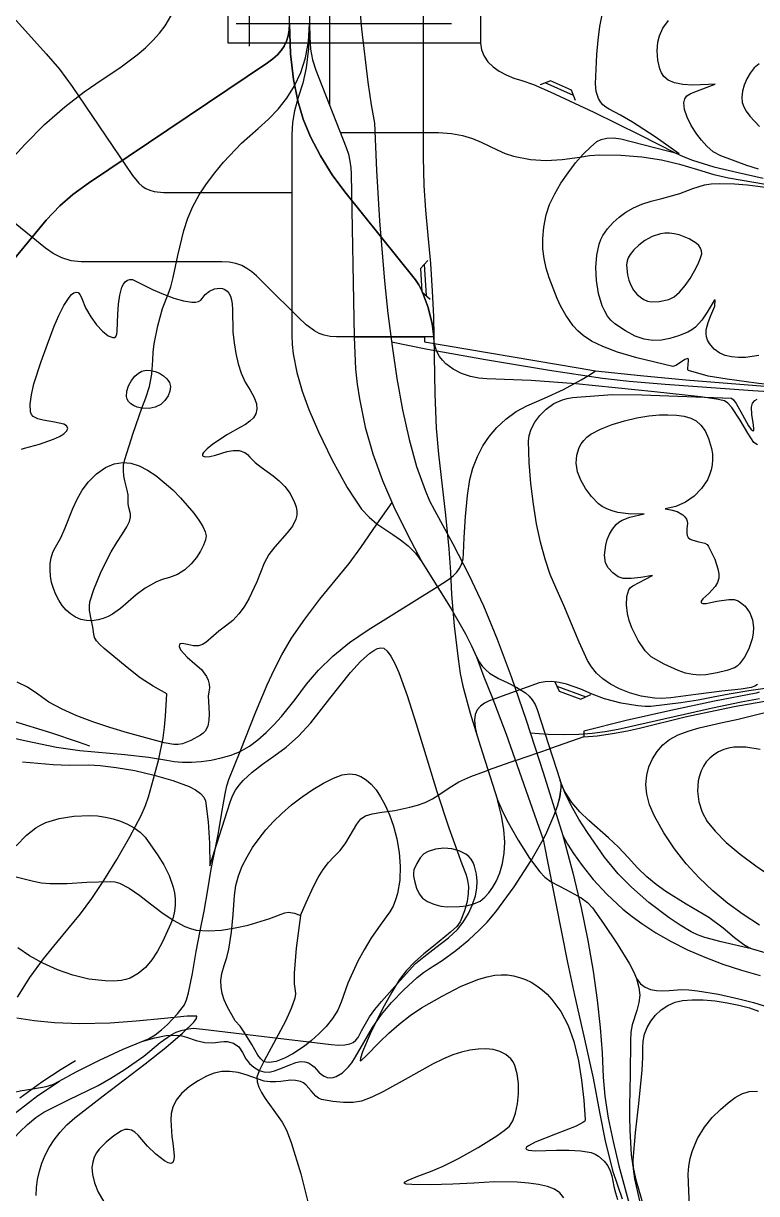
# Model space of a CAD drawing. Header units: inches. Extents: x 14835060 to 15200370, y 4673777 to 4962097.
# Drawn here: x 14933295 to 14957564, y 4749515 to 4788259 of the extents above; entities that cross this region are included whole.
import ezdxf

# ---------------------------------------------------------------- set-up
doc = ezdxf.new("R2010")
doc.units = ezdxf.units.IN
doc.header["$MEASUREMENT"] = 0
for name, color, linetype in [('100m', 7, 'Continuous'), ('200m', 7, 'Continuous'), ('500m', 7, 'Continuous'), ('8x', 7, 'Continuous'), ('8xx', 7, 'Continuous'), ('8xxÃ¦Â·Âµ', 7, 'Continuous'), ('8xÃ¦Â·Âµ', 7, 'Continuous'), ('9x', 7, 'Continuous'), ('9xx', 7, 'Continuous'), ('9xxÃ¦Â·Âµ', 7, 'Continuous'), ('9xÃ¦Â·Âµ', 7, 'Continuous'), ('Ã¥Â·ÂžÃ¥Â¢Âƒ', 7, 'Continuous'), ('Ã¥Â¸Â‚Ã¨Â¡Â—Ã¥ÂœÂ°', 7, 'Continuous'), ('Ã¦Â²Â³Ã¥Â·ÂÃ£ÂƒÂ»Ã¦Â¹Â–Ã¦Â²Â¼', 7, 'Continuous'), ('Ã§Â¦Â¾Ã¥Â·ÂžÃ¥Â¸Â‚Ã©ÂÂ“', 7, 'Continuous'), ('Ã§Â¦Â¾Ã¥Â·ÂžÃ¥Â¸Â‚Ã©Â›Â»', 7, 'Continuous'), ('Ã§Â¦Â¾Ã¥Â·ÂžÃ¥ÂœÂ°Ã©Â‰Â„', 7, 'Continuous'), ('Ã§Â¦Â¾Ã¥Â·ÂžÃ¦Â–Â°Ã¤ÂºÂ¤Ã©Â€Âš', 7, 'Continuous'), ('Ã§ÂµÂ‚Ã¥ÂÂ—Ã§Â·Âš', 7, 'Continuous'), ('Ã¨Â»ÂŠÃ¥Â»Â\xa0', 7, 'Continuous'), ('Ã¨Â‡ÂªÃ¨Â½Â‰Ã¨Â»ÂŠÃ©ÂÂ“Ã£ÂƒÂ»Ã§Â™Â»Ã¥Â±Â±Ã©ÂÂ“', 7, 'Continuous'), ('Ã©Â«Â˜Ã©Â€ÂŸÃ©ÂÂ“Ã¨Â·Â¯', 7, 'Continuous'), ('Ã©Â¹Â½Ã¥Â·ÂžÃ§Â·Âš', 7, 'Continuous'), ('Ã©ÂÂ’Ã§Â©ÂºÃ¦Â€Â¥Ã¨Â¡ÂŒ', 7, 'Continuous')]:
    doc.layers.add(name, color=color, linetype=linetype)

msp = doc.modelspace()

# ---------------------------------------------------------------- linework, layer by layer
at = {"layer": '100m'}
for points in [[(14958463, 4776238), (14957551, 4776352), (14956595, 4776477), (14955961, 4776583), (14955305, 4776766), (14955288, 4776788), (14955284, 4776833), (14955297, 4776966), (14955309, 4777098), (14955305, 4777144), (14955286, 4777166), (14955188, 4777129), (14955042, 4777029), (14954895, 4776930), (14954796, 4776894), (14953597, 4777185), (14952965, 4777374), (14952472, 4777559), (14952100, 4777741), (14951827, 4777923), (14951648, 4778082), (14951492, 4778251), (14951244, 4778594), (14951072, 4778909), (14950964, 4779152), (14950696, 4779839), (14950597, 4780158), (14950527, 4780475), (14950488, 4780800), (14950486, 4781142), (14950522, 4781512), (14950603, 4781919), (14950714, 4782262), (14950880, 4782617), (14951087, 4782972), (14951322, 4783316), (14951572, 4783637), (14951824, 4783924), (14952064, 4784165), (14952280, 4784349), (14952418, 4784418), (14952609, 4784461), (14952832, 4784469), (14953069, 4784434), (14955000, 4783938), (14954205, 4784503), (14953454, 4784991), (14953061, 4785222), (14952683, 4785420), (14952572, 4785486), (14952477, 4785568), (14952397, 4785663), (14952333, 4785769), (14952251, 4786005), (14952229, 4786259), (14952273, 4787231), (14952315, 4787703), (14952378, 4788160), (14952465, 4788600)], [(14933228, 4774163), (14933333, 4774199), (14933825, 4774323), (14934292, 4774489), (14934486, 4774580), (14934638, 4774675), (14934735, 4774769), (14934766, 4774862), (14934726, 4774937), (14934629, 4774989), (14934320, 4775052), (14933948, 4775117), (14933773, 4775171), (14933623, 4775249), (14933567, 4775310), (14933532, 4775400), (14933517, 4775647), (14933560, 4775964), (14933645, 4776323), (14933878, 4777060), (14934088, 4777639), (14934315, 4778232), (14934468, 4778585), (14934634, 4778917), (14934804, 4779183), (14934886, 4779278), (14934966, 4779340), (14935041, 4779364), (14935111, 4779344), (14935173, 4779274), (14935228, 4779149), (14935355, 4778840), (14935523, 4778544), (14935714, 4778280), (14935911, 4778064), (14936096, 4777916), (14936251, 4777855), (14936312, 4777862), (14936359, 4777898), (14936390, 4777965), (14936403, 4778064), (14936419, 4778637), (14936442, 4778958), (14936486, 4779263), (14936557, 4779522), (14936606, 4779625), (14936665, 4779706), (14936735, 4779760), (14936816, 4779785), (14936911, 4779776), (14937019, 4779730), (14937594, 4779438), (14937931, 4779293), (14938272, 4779166), (14938594, 4779074), (14938873, 4779031), (14938990, 4779033), (14939088, 4779052), (14939163, 4779090), (14939214, 4779150), (14939316, 4779285), (14939459, 4779396), (14939625, 4779469), (14939799, 4779490), (14939883, 4779478), (14939962, 4779447), (14940034, 4779397), (14940097, 4779325), (14940148, 4779230), (14940187, 4779110), (14940209, 4778964), (14940214, 4778790), (14940230, 4778042), (14940266, 4777679), (14940324, 4777329), (14940404, 4776993), (14940508, 4776676), (14940640, 4776381), (14940799, 4776111), (14940937, 4775872), (14941010, 4775664), (14941024, 4775486), (14940987, 4775332), (14940907, 4775199), (14940791, 4775084), (14940647, 4774984), (14940482, 4774894), (14940046, 4774648), (14939568, 4774330), (14939377, 4774178), (14939253, 4774048), (14939223, 4773996), (14939220, 4773955), (14939247, 4773927), (14939306, 4773913), (14939469, 4773924), (14939648, 4773969), (14940036, 4774088), (14940236, 4774123), (14940432, 4774116), (14940620, 4774048), (14940709, 4773986), (14940794, 4773902), (14940970, 4773724), (14941161, 4773569), (14941563, 4773277), (14941761, 4773114), (14941950, 4772922), (14942122, 4772689), (14942271, 4772402), (14942324, 4772248), (14942346, 4772105), (14942342, 4771972), (14942314, 4771845), (14942200, 4771610), (14942028, 4771387), (14941612, 4770932), (14941416, 4770675), (14941263, 4770385), (14941020, 4769773), (14940758, 4769205), (14940605, 4768945), (14940429, 4768706), (14940226, 4768490), (14939989, 4768302), (14939764, 4768135), (14939590, 4767987), (14939333, 4767761), (14939218, 4767690), (14939088, 4767653), (14938930, 4767653), (14938726, 4767695), (14938545, 4767726), (14938491, 4767719), (14938458, 4767699), (14938448, 4767626), (14938498, 4767522), (14938714, 4767272), (14938974, 4767053), (14939193, 4766862), (14939358, 4766633), (14939412, 4766510), (14939445, 4766384), (14939452, 4766256), (14939433, 4766130), (14939414, 4765984), (14939420, 4765805), (14939444, 4765396), (14939435, 4765188), (14939394, 4764994), (14939306, 4764826), (14939241, 4764756), (14939158, 4764696), (14938833, 4764515), (14938557, 4764409), (14938421, 4764385), (14938278, 4764382), (14937950, 4764437)], [(14957594, 4766370), (14957504, 4766311), (14957388, 4766267), (14957054, 4766221), (14956413, 4766154), (14955552, 4766036), (14954724, 4765934), (14954401, 4765910), (14954180, 4765914), (14953748, 4765990), (14953362, 4766096), (14953022, 4766229), (14952727, 4766385), (14952475, 4766560), (14952266, 4766750), (14952098, 4766953), (14951971, 4767164), (14951970, 4767164), (14951690, 4767767), (14951435, 4768379), (14951183, 4768989), (14950913, 4769586), (14950731, 4770014), (14950563, 4770515), (14950413, 4771079), (14950282, 4771693), (14950174, 4772346), (14950091, 4773026), (14950035, 4773723), (14950009, 4774424), (14950032, 4774610), (14950103, 4774825), (14950222, 4775054), (14950387, 4775281), (14950596, 4775492), (14950847, 4775670), (14951138, 4775801), (14951298, 4775843), (14951468, 4775868), (14952786, 4775976), (14953767, 4775961), (14956731, 4775846), (14956803, 4775798), (14956891, 4775675), (14957096, 4775304), (14957298, 4774934), (14957384, 4774812), (14957452, 4774764), (14957473, 4774785), (14957477, 4774845), (14957448, 4775046), (14957406, 4775302), (14957390, 4775548), (14957426, 4775689), (14957500, 4775774), (14957583, 4775816)], [(14933260, 4763812), (14933516, 4763788), (14934279, 4763722), (14934812, 4763704), (14935463, 4763709), (14935836, 4763691), (14936361, 4763626), (14936978, 4763518), (14937626, 4763373), (14938246, 4763195), (14938776, 4762990), (14938989, 4762879), (14939156, 4762763), (14939271, 4762643), (14939326, 4762520), (14939411, 4761824), (14939453, 4761123), (14939468, 4760366), (14939693, 4761093), (14940139, 4762480), (14940221, 4762687), (14940320, 4762872), (14940436, 4763040), (14940567, 4763194), (14940867, 4763472), (14941212, 4763731), (14941588, 4763998), (14941987, 4764299), (14942395, 4764659), (14942804, 4765104), (14943435, 4765909), (14944126, 4766763), (14944457, 4767127), (14944759, 4767405), (14944895, 4767501), (14945019, 4767564), (14945128, 4767588), (14945220, 4767571), (14945339, 4767476), (14945462, 4767307), (14945588, 4767070), (14945719, 4766770), (14945995, 4766006), (14946295, 4765063), (14946982, 4762824), (14947376, 4761623), (14947810, 4760429), (14947946, 4760069), (14947996, 4759884), (14948024, 4759681), (14948021, 4759453), (14947979, 4759189), (14947890, 4758880), (14947747, 4758515), (14947636, 4758362), (14947437, 4758173), (14946871, 4757711), (14946553, 4757449), (14946244, 4757174), (14945968, 4756891), (14945749, 4756607), (14945489, 4756180), (14945240, 4755735), (14944808, 4754878), (14944519, 4754209), (14944448, 4754001), (14944438, 4753907), (14944496, 4753940), (14944631, 4754070), (14945090, 4754535), (14945392, 4754825), (14945730, 4755125), (14946092, 4755412), (14946469, 4755664), (14947151, 4756056), (14947788, 4756381), (14948373, 4756616), (14948644, 4756695), (14948899, 4756743), (14949109, 4756759), (14949316, 4756753), (14949520, 4756724), (14949720, 4756674), (14949915, 4756602), (14950105, 4756510), (14950288, 4756398), (14950464, 4756265), (14950632, 4756114), (14950791, 4755943), (14951079, 4755547), (14951322, 4755081), (14951513, 4754549), (14951667, 4753915), (14951772, 4753268), (14951843, 4752614), (14951894, 4751960), (14951874, 4751917), (14951813, 4751868), (14951591, 4751753), (14950912, 4751483), (14950234, 4751213), (14950011, 4751098), (14949950, 4751049), (14949930, 4751007), (14949954, 4750974), (14950016, 4750953), (14950238, 4750936), (14950943, 4750952), (14951349, 4750954), (14951742, 4750932), (14952083, 4750871), (14952223, 4750821), (14952335, 4750755), (14952517, 4750593), (14952641, 4750433), (14952720, 4750273), (14952770, 4750107), (14952839, 4749747), (14952888, 4749546), (14952965, 4749325)], [(14937950, 4764437), (14936740, 4764769), (14936152, 4764946), (14935588, 4765133), (14935059, 4765334), (14934573, 4765551), (14934141, 4765788), (14933773, 4766046), (14933434, 4766277), (14933092, 4766445)], [(14957656, 4758406), (14957118, 4758754), (14956604, 4759131), (14956116, 4759537), (14955659, 4759973), (14955233, 4760438), (14954844, 4760933), (14954493, 4761458), (14954183, 4762013), (14954022, 4762389), (14953930, 4762739), (14953900, 4763063), (14953926, 4763365), (14954002, 4763645), (14954122, 4763905), (14954278, 4764148), (14954465, 4764374), (14954681, 4764549), (14954967, 4764699), (14955301, 4764825), (14955662, 4764931), (14956380, 4765097), (14956950, 4765222), (14958643, 4765641)], [(14953694, 4749278), (14953534, 4750003), (14953490, 4750333), (14953482, 4750624), (14953557, 4751531), (14953673, 4752599), (14953773, 4753607), (14953798, 4754021), (14953798, 4754338), (14953806, 4754564), (14953855, 4754792), (14953941, 4755014), (14954063, 4755227), (14954219, 4755423), (14954407, 4755597), (14954623, 4755744), (14954866, 4755857), (14955110, 4755913), (14955426, 4755935), (14955792, 4755927), (14956187, 4755892), (14956589, 4755834), (14956977, 4755756), (14957330, 4755661), (14957625, 4755554)], [(14933715, 4749447), (14933729, 4749716), (14933765, 4749985), (14933823, 4750253), (14933905, 4750519), (14934012, 4750783), (14934148, 4751043), (14934312, 4751298), (14934507, 4751548), (14934734, 4751792), (14934995, 4752029), (14935936, 4752754), (14937328, 4753815), (14938004, 4754350), (14938565, 4754824), (14938935, 4755189), (14939025, 4755315), (14939038, 4755395), (14938719, 4755385), (14937966, 4755313), (14937032, 4755224), (14936170, 4755161), (14935157, 4755141), (14934327, 4755172), (14933647, 4755239), (14933080, 4755326)]]:
    msp.add_lwpolyline(points, dxfattribs=at)
at = {"layer": '200m'}
for points in [[(14957629, 4783433), (14957241, 4783549), (14956377, 4783872), (14956124, 4784011), (14955914, 4784191), (14955738, 4784391), (14955584, 4784593), (14955401, 4784875), (14955264, 4785155), (14955181, 4785412), (14955157, 4785626), (14955185, 4785764), (14955256, 4785858), (14955367, 4785929), (14955518, 4785994), (14956194, 4786250), (14955977, 4786234), (14955440, 4786216), (14955121, 4786235), (14954851, 4786293), (14954641, 4786384), (14954498, 4786505), (14954420, 4786624), (14954361, 4786757), (14954293, 4787047), (14954276, 4787349), (14954292, 4787632), (14954345, 4787846), (14954464, 4788097), (14954643, 4788354)], [(14957642, 4777258), (14957196, 4777201), (14956961, 4777199), (14956733, 4777218), (14956523, 4777262), (14956342, 4777337), (14956154, 4777474), (14956000, 4777660), (14955944, 4777766), (14955906, 4777878), (14955890, 4777994), (14955899, 4778112), (14955965, 4778355), (14956053, 4778586), (14956176, 4778897), (14956194, 4779105), (14956161, 4779082), (14956093, 4778975), (14955930, 4778695), (14955753, 4778428), (14955544, 4778200), (14955422, 4778108), (14955286, 4778036), (14954983, 4777915), (14954694, 4777825), (14954413, 4777771), (14954133, 4777763), (14953845, 4777806), (14953544, 4777907), (14953221, 4778075), (14952870, 4778316), (14952744, 4778431), (14952633, 4778571), (14952537, 4778732), (14952454, 4778911), (14952330, 4779311), (14952260, 4779742), (14952241, 4780177), (14952272, 4780590), (14952351, 4780952), (14952408, 4781106), (14952476, 4781237), (14952633, 4781462), (14952811, 4781665), (14953011, 4781846), (14953236, 4782006), (14953487, 4782147), (14953768, 4782270), (14954079, 4782375), (14954424, 4782463), (14954752, 4782546), (14955021, 4782631), (14955451, 4782792), (14955843, 4782913), (14956065, 4782948), (14956326, 4782960), (14956835, 4782948), (14957253, 4782915), (14958031, 4782817)], [(14937219, 4775516), (14937065, 4775554), (14936942, 4775605), (14936847, 4775668), (14936778, 4775739), (14936733, 4775818), (14936708, 4775903), (14936713, 4776082), (14936773, 4776264), (14936870, 4776435), (14936986, 4776579), (14937100, 4776684), (14937219, 4776746), (14937357, 4776773), (14937506, 4776769), (14937657, 4776735), (14937803, 4776676), (14937935, 4776594), (14938045, 4776492), (14938125, 4776374), (14938161, 4776237), (14938146, 4776082), (14938085, 4775924), (14937981, 4775775), (14937838, 4775646), (14937661, 4775552), (14937453, 4775504), (14937219, 4775516)], [(14955971, 4770943), (14956177, 4770519), (14956286, 4770199), (14956314, 4770039), (14956312, 4769892), (14956269, 4769751), (14956190, 4769619), (14955979, 4769386), (14955788, 4769203), (14955734, 4769132), (14955728, 4769076), (14955784, 4769050), (14955900, 4769058), (14956248, 4769128), (14956642, 4769188), (14956816, 4769183), (14956955, 4769139), (14957078, 4769055), (14957182, 4768960), (14957337, 4768745), (14957426, 4768508), (14957456, 4768261), (14957447, 4768068), (14957417, 4767885), (14957308, 4767553), (14957160, 4767273), (14957001, 4767053), (14956926, 4766982), (14956830, 4766922), (14956580, 4766830), (14956262, 4766759), (14955882, 4766691), (14955673, 4766676), (14955448, 4766697), (14955213, 4766750), (14954973, 4766829), (14954500, 4767042), (14954075, 4767292), (14953981, 4767370), (14953873, 4767490), (14953642, 4767826), (14953432, 4768252), (14953350, 4768485), (14953292, 4768722), (14953261, 4769005), (14953274, 4769280), (14953339, 4769504), (14953393, 4769584), (14953462, 4769637), (14953889, 4769858), (14954114, 4769985), (14953733, 4769918), (14953414, 4769878), (14953150, 4769876), (14952983, 4769939), (14952805, 4770070), (14952653, 4770233), (14952562, 4770395), (14952530, 4770650), (14952568, 4770987), (14952618, 4771168), (14952692, 4771348), (14952790, 4771518), (14952916, 4771672), (14953008, 4771749), (14953118, 4771812), (14953367, 4771906), (14953845, 4772022), (14953396, 4772012), (14952973, 4772068), (14952781, 4772119), (14952608, 4772184), (14952457, 4772263), (14952332, 4772354), (14952094, 4772596), (14951896, 4772859), (14951743, 4773135), (14951641, 4773417), (14951594, 4773697), (14951608, 4773968), (14951689, 4774222), (14951756, 4774340), (14951841, 4774451), (14951949, 4774556), (14952080, 4774654), (14952402, 4774830), (14952780, 4774980), (14953189, 4775102), (14953604, 4775197), (14954000, 4775262), (14954351, 4775298), (14954631, 4775303), (14954918, 4775285), (14955167, 4775251), (14955382, 4775191), (14955566, 4775097), (14955723, 4774959), (14955856, 4774767), (14955970, 4774512), (14956066, 4774185), (14956099, 4774003), (14956107, 4773823), (14956094, 4773647), (14956060, 4773476), (14956006, 4773310), (14955935, 4773152), (14955743, 4772860), (14955497, 4772608), (14955207, 4772405), (14954885, 4772261), (14954541, 4772182), (14954728, 4772159), (14954933, 4772096), (14955118, 4771992), (14955192, 4771924), (14955247, 4771844), (14955270, 4771776), (14955275, 4771701), (14955259, 4771538), (14955251, 4771376), (14955266, 4771301), (14955303, 4771234), (14955366, 4771181), (14955451, 4771144), (14955654, 4771097), (14955849, 4771046), (14955923, 4771004), (14955971, 4770943)], [(14938125, 4769913), (14937892, 4769844), (14937683, 4769761), (14937324, 4769563), (14937025, 4769340), (14936760, 4769110), (14936507, 4768890), (14936241, 4768700), (14936095, 4768622), (14935938, 4768558), (14935765, 4768511), (14935574, 4768483), (14935378, 4768485), (14935192, 4768526), (14935018, 4768600), (14934858, 4768705), (14934711, 4768837), (14934579, 4768990), (14934464, 4769163), (14934367, 4769350), (14934288, 4769548), (14934229, 4769753), (14934192, 4769962), (14934176, 4770169), (14934184, 4770372), (14934216, 4770567), (14934273, 4770749), (14934358, 4770915), (14934534, 4771231), (14934678, 4771553), (14934930, 4772193), (14935069, 4772504), (14935236, 4772802), (14935447, 4773085), (14935717, 4773347), (14936015, 4773552), (14936302, 4773674), (14936581, 4773719), (14936855, 4773695), (14937127, 4773610), (14937400, 4773471), (14937676, 4773285), (14937958, 4773060), (14938237, 4772812), (14938496, 4772553), (14938936, 4772044), (14939105, 4771810), (14939232, 4771602), (14939313, 4771428), (14939341, 4771296), (14939321, 4771163), (14939260, 4770987), (14939161, 4770785), (14939024, 4770571), (14938851, 4770362), (14938643, 4770172), (14938400, 4770017), (14938125, 4769913)], [(14957684, 4764217), (14957204, 4764294), (14956809, 4764295), (14956638, 4764267), (14956480, 4764221), (14956304, 4764144), (14956149, 4764047), (14956014, 4763934), (14955900, 4763805), (14955805, 4763664), (14955730, 4763512), (14955673, 4763350), (14955634, 4763182), (14955610, 4762834), (14955654, 4762481), (14955761, 4762142), (14955928, 4761831)], [(14941238, 4753893), (14941148, 4753975), (14941055, 4754103), (14940851, 4754457), (14940607, 4754865), (14940464, 4755062), (14940302, 4755238), (14940037, 4755712), (14939940, 4755929), (14939872, 4756140), (14939836, 4756353), (14939833, 4756573), (14939867, 4756807), (14939942, 4757062), (14940027, 4757331), (14940093, 4757604), (14940182, 4758168), (14940236, 4758759), (14940281, 4759388), (14940329, 4759712), (14940416, 4760035), (14940540, 4760353), (14940697, 4760667), (14940883, 4760974), (14941093, 4761271), (14941324, 4761558), (14941572, 4761832), (14941852, 4762105), (14942174, 4762382), (14942522, 4762650), (14942879, 4762896), (14943230, 4763108), (14943559, 4763274), (14943849, 4763379), (14944085, 4763413), (14944282, 4763387), (14944468, 4763322), (14944644, 4763217), (14944810, 4763070), (14944968, 4762881), (14945120, 4762650), (14945266, 4762374), (14945408, 4762053), (14945540, 4761681), (14945650, 4761262), (14945728, 4760814), (14945764, 4760351), (14945750, 4759890), (14945675, 4759446), (14945612, 4759236), (14945530, 4759036), (14945429, 4758848), (14945306, 4758675), (14945045, 4758330), (14944800, 4757965), (14944574, 4757588), (14944368, 4757208), (14944031, 4756481), (14943812, 4755857), (14943700, 4755583), (14943529, 4755312), (14943316, 4755052), (14943078, 4754809), (14942832, 4754589), (14942595, 4754401), (14942217, 4754142), (14941936, 4753994), (14941666, 4753893), (14941427, 4753853), (14941326, 4753862), (14941238, 4753893)], [(14933052, 4761034), (14933399, 4761383), (14933701, 4761623), (14933859, 4761718), (14934042, 4761802), (14934473, 4761936), (14934964, 4762016), (14935486, 4762034), (14935750, 4762017), (14936012, 4761982), (14936267, 4761926), (14936513, 4761849), (14936745, 4761751), (14936960, 4761629), (14937155, 4761483), (14937325, 4761311), (14937738, 4760735), (14937941, 4760401), (14938118, 4760042), (14938249, 4759663), (14938291, 4759468), (14938314, 4759269), (14938317, 4759068), (14938297, 4758864), (14938251, 4758660), (14938177, 4758454), (14937897, 4757850), (14937730, 4757547), (14937542, 4757260), (14937331, 4757006), (14937094, 4756797), (14936830, 4756647), (14936687, 4756600), (14936535, 4756572)], [(14955928, 4761831), (14956189, 4761510), (14956561, 4761144), (14957018, 4760755), (14957534, 4760365), (14958082, 4759996)], [(14936535, 4756572), (14936268, 4756554), (14935999, 4756557), (14935460, 4756619), (14934931, 4756746), (14934421, 4756926), (14933940, 4757145), (14933498, 4757392), (14933107, 4757653)], [(14951179, 4749379), (14951048, 4749538), (14950874, 4749661), (14950641, 4749751), (14950348, 4749817), (14950010, 4749863), (14949643, 4749890), (14948888, 4749900), (14948209, 4749865), (14947511, 4749822), (14946755, 4749801), (14946149, 4749812), (14945967, 4749833), (14945900, 4749865), (14945935, 4749908), (14946030, 4749962), (14946354, 4750094), (14946774, 4750251), (14947190, 4750425), (14947699, 4750682), (14948349, 4751042), (14948966, 4751425), (14949209, 4751599), (14949380, 4751749), (14949496, 4751928), (14949588, 4752182), (14949653, 4752488), (14949686, 4752823), (14949683, 4753162), (14949643, 4753482), (14949560, 4753760), (14949501, 4753876), (14949431, 4753973), (14949263, 4754121), (14949067, 4754223), (14948846, 4754284), (14948605, 4754308), (14948348, 4754298), (14948077, 4754259), (14947798, 4754195), (14947513, 4754108), (14947198, 4753980), (14946838, 4753798), (14946034, 4753345), (14945214, 4752891), (14944833, 4752709), (14944491, 4752581), (14944209, 4752529), (14943887, 4752526), (14943536, 4752564), (14943163, 4752634), (14943066, 4752674), (14942979, 4752740), (14942819, 4752920), (14942659, 4753104), (14942570, 4753177), (14942472, 4753225), (14942302, 4753261), (14942139, 4753266), (14941815, 4753230), (14941645, 4753213), (14941463, 4753213), (14941265, 4753242), (14941045, 4753311)], [(14941045, 4753311), (14940704, 4753437), (14940400, 4753520), (14940124, 4753559), (14939864, 4753553), (14939611, 4753501), (14939355, 4753402), (14939084, 4753254), (14938788, 4753056), (14938524, 4752831), (14938347, 4752605), (14938240, 4752381), (14938187, 4752163), (14938174, 4751953), (14938184, 4751755), (14938210, 4751409), (14938237, 4751183), (14938278, 4750889), (14938286, 4750749), (14938277, 4750631), (14938243, 4750547), (14938178, 4750511), (14938084, 4750531), (14937962, 4750597), (14937675, 4750822), (14937397, 4751091), (14937209, 4751308), (14937092, 4751451), (14936980, 4751553), (14936871, 4751615), (14936763, 4751641), (14936654, 4751632), (14936541, 4751592), (14936292, 4751426), (14936033, 4751214), (14935806, 4750989), (14935714, 4750862), (14935641, 4750720), (14935589, 4750558), (14935562, 4750374), (14935578, 4750152), (14935648, 4749868), (14935772, 4749561), (14935949, 4749270)], [(14955355, 4748807), (14955305, 4749879), (14955302, 4750159), (14955324, 4750424), (14955369, 4750674), (14955433, 4750909), (14955515, 4751130), (14955612, 4751337), (14955840, 4751710), (14956098, 4752030), (14956367, 4752299), (14956626, 4752520), (14956856, 4752694), (14957076, 4752821), (14957322, 4752895), (14957595, 4752909)]]:
    msp.add_lwpolyline(points, dxfattribs=at)
at = {"layer": '500m'}
for points in [[(14957648, 4786924), (14957487, 4786786), (14957351, 4786615), (14957240, 4786423), (14957156, 4786219), (14957102, 4786013), (14957079, 4785817), (14957090, 4785639), (14957136, 4785491), (14957221, 4785349), (14957342, 4785187), (14957657, 4784847)], [(14955002, 4781256), (14954839, 4781296), (14954681, 4781314), (14954529, 4781311), (14954382, 4781290), (14954109, 4781203), (14953868, 4781072), (14953662, 4780917), (14953497, 4780757), (14953378, 4780612), (14953310, 4780500), (14953277, 4780394), (14953262, 4780259), (14953288, 4779932), (14953331, 4779758), (14953397, 4779588), (14953485, 4779432), (14953596, 4779297), (14953718, 4779192), (14953836, 4779116), (14953954, 4779067), (14954076, 4779041), (14954340, 4779048), (14954654, 4779114), (14954833, 4779202), (14955017, 4779364), (14955197, 4779576), (14955365, 4779818), (14955513, 4780067), (14955631, 4780300), (14955711, 4780496), (14955746, 4780632), (14955740, 4780728), (14955707, 4780819), (14955649, 4780904), (14955565, 4780984), (14955327, 4781129), (14955002, 4781256)]]:
    msp.add_lwpolyline(points, dxfattribs=at)
at = {"layer": '8x'}
for points in [[(14946988, 4769605), (14947368, 4769848), (14947518, 4769969), (14947641, 4770094), (14947737, 4770228), (14947806, 4770373), (14947847, 4770532), (14947861, 4770710), (14947880, 4771233), (14947929, 4771932), (14947997, 4772631), (14948073, 4773154), (14948175, 4773536), (14948322, 4773916), (14948506, 4774274), (14948718, 4774589), (14948969, 4774879), (14949268, 4775161), (14949601, 4775409), (14949957, 4775599), (14950542, 4775850), (14951171, 4776142), (14951762, 4776453), (14952017, 4776609), (14952232, 4776761)], [(14952232, 4776761), (14953724, 4776596), (14955218, 4776455), (14958114, 4776227)], [(14957847, 4757489), (14957399, 4757622), (14957276, 4757671), (14957143, 4757750), (14956836, 4757986), (14956455, 4758298), (14955981, 4758652), (14955229, 4759095), (14954556, 4759517), (14954239, 4759747), (14953929, 4760004), (14953622, 4760297), (14953314, 4760639), (14952993, 4760986), (14952661, 4761298), (14952008, 4761870), (14951708, 4762157), (14951443, 4762464), (14951222, 4762803), (14951132, 4762989), (14951057, 4763189)]]:
    msp.add_lwpolyline(points, dxfattribs=at)
at = {"layer": '8xx'}
for points in [[(14943781, 4784642), (14947036, 4784642), (14947464, 4784617), (14947833, 4784549), (14948155, 4784448), (14948445, 4784328), (14948974, 4784070), (14949239, 4783955), (14949521, 4783865), (14950077, 4783755), (14950598, 4783719), (14951127, 4783748), (14951711, 4783835), (14952034, 4783880), (14952372, 4783904), (14953073, 4783899), (14953768, 4783838), (14954412, 4783739), (14955015, 4783595), (14955604, 4783419), (14956153, 4783254), (14956638, 4783145), (14957857, 4782941)], [(14944241, 4777883), (14946571, 4777883), (14946571, 4777720), (14951663, 4776855), (14952232, 4776761)], [(14957650, 4766121), (14957545, 4766084), (14956167, 4765814), (14954723, 4765511), (14953249, 4765174), (14951850, 4764828), (14951850, 4764633), (14950738, 4764248)], [(14957399, 4757622), (14956388, 4757849), (14955854, 4757996), (14955612, 4758085), (14955400, 4758187), (14955030, 4758408), (14954671, 4758648), (14954002, 4759155), (14953428, 4759656), (14952987, 4760098), (14952531, 4760659), (14951964, 4761469), (14951683, 4761916), (14951426, 4762366), (14951212, 4762796), (14951057, 4763189)]]:
    msp.add_lwpolyline(points, dxfattribs=at)
at = {"layer": '8xxÃ¦Â·Âµ'}
for points in [[(14943781, 4784642), (14947036, 4784642), (14947464, 4784617), (14947833, 4784549), (14948155, 4784448), (14948445, 4784328), (14948974, 4784070), (14949239, 4783955), (14949521, 4783865), (14950077, 4783755), (14950598, 4783719), (14951127, 4783748), (14951711, 4783835), (14952034, 4783880), (14952372, 4783904), (14953073, 4783899), (14953768, 4783838), (14954412, 4783739), (14955015, 4783595), (14955604, 4783419), (14956153, 4783254), (14956638, 4783145), (14957857, 4782941)], [(14944241, 4777883), (14946571, 4777883), (14946571, 4777720), (14951663, 4776855), (14952232, 4776761)], [(14957650, 4766121), (14957545, 4766084), (14956167, 4765814), (14954723, 4765511), (14953249, 4765174), (14951850, 4764828), (14951850, 4764633), (14950738, 4764248)], [(14957399, 4757622), (14956388, 4757849), (14955854, 4757996), (14955612, 4758085), (14955400, 4758187), (14955030, 4758408), (14954671, 4758648), (14954002, 4759155), (14953428, 4759656), (14952987, 4760098), (14952531, 4760659), (14951964, 4761469), (14951683, 4761916), (14951426, 4762366), (14951212, 4762796), (14951057, 4763189)]]:
    msp.add_lwpolyline(points, dxfattribs=at)
at = {"layer": '8xÃ¦Â·Âµ'}
for points in [[(14946988, 4769605), (14947368, 4769848), (14947518, 4769969), (14947641, 4770094), (14947737, 4770228), (14947806, 4770373), (14947847, 4770532), (14947861, 4770710), (14947880, 4771233), (14947929, 4771932), (14947997, 4772631), (14948073, 4773154), (14948175, 4773536), (14948322, 4773916), (14948506, 4774274), (14948718, 4774589), (14948969, 4774879), (14949268, 4775161), (14949601, 4775409), (14949957, 4775599), (14950542, 4775850), (14951171, 4776142), (14951762, 4776453), (14952017, 4776609), (14952232, 4776761)], [(14952232, 4776761), (14953724, 4776596), (14955218, 4776455), (14958114, 4776227)], [(14957847, 4757489), (14957399, 4757622), (14957276, 4757671), (14957143, 4757750), (14956836, 4757986), (14956455, 4758298), (14955981, 4758652), (14955229, 4759095), (14954556, 4759517), (14954239, 4759747), (14953929, 4760004), (14953622, 4760297), (14953314, 4760639), (14952993, 4760986), (14952661, 4761298), (14952008, 4761870), (14951708, 4762157), (14951443, 4762464), (14951222, 4762803), (14951132, 4762989), (14951057, 4763189)]]:
    msp.add_lwpolyline(points, dxfattribs=at)
at = {"layer": '9x'}
for points in [[(14927439, 4795000), (14929406, 4792420), (14934043, 4787256), (14934489, 4786740), (14934909, 4786174), (14936903, 4783220), (14937111, 4782971), (14937225, 4782875), (14937348, 4782797), (14937480, 4782736), (14937620, 4782694), (14937930, 4782660), (14942174, 4782660)], [(14942763, 4792526), (14942763, 4788259), (14942735, 4787425), (14942658, 4786789), (14942540, 4786275), (14942391, 4785803), (14942266, 4785366), (14942202, 4784974), (14942178, 4784574), (14942175, 4784110), (14942175, 4777941), (14942187, 4777633), (14942221, 4777322), (14942344, 4776697), (14942524, 4776079), (14942739, 4775480), (14943057, 4774739), (14943508, 4773815), (14944012, 4772897), (14944260, 4772502), (14944491, 4772179), (14944736, 4771912), (14944992, 4771693), (14945521, 4771334), (14945782, 4771157), (14946033, 4770959), (14946269, 4770721), (14946484, 4770427), (14947449, 4768881), (14947927, 4768050), (14948130, 4767654), (14948296, 4767282), (14948379, 4767117), (14948480, 4766975), (14948597, 4766853), (14948727, 4766748), (14949016, 4766573), (14949324, 4766424), (14949629, 4766273), (14949909, 4766094), (14950032, 4765985), (14950140, 4765859), (14950231, 4765712), (14950301, 4765542), (14951057, 4763189)], [(14934475, 4753233), (14935042, 4753550), (14935813, 4753938), (14936599, 4754302), (14937209, 4754547), (14937433, 4754644), (14937653, 4754777), (14937864, 4754938), (14938063, 4755114), (14938399, 4755472), (14938622, 4755766), (14938695, 4755927), (14938763, 4756165), (14938890, 4756801), (14939015, 4757531), (14939150, 4758214), (14939282, 4758870), (14939399, 4759571), (14939511, 4760253), (14939630, 4760855), (14939749, 4761462), (14939860, 4762132), (14939973, 4762754), (14940033, 4763013), (14940098, 4763220), (14940468, 4764153), (14940782, 4764329), (14941058, 4764537), (14941327, 4764777), (14941585, 4765039), (14941833, 4765315), (14942285, 4765874), (14942667, 4766382), (14943058, 4766846), (14943537, 4767311), (14944091, 4767762), (14944707, 4768182), (14946988, 4769605)], [(14928511, 4765343), (14929431, 4765289), (14930239, 4765203), (14930926, 4765093), (14931480, 4764966), (14932352, 4764742), (14933391, 4764503), (14934395, 4764300), (14935165, 4764185), (14936655, 4764055), (14937432, 4763968), (14938046, 4763861), (14938281, 4763820), (14938555, 4763799), (14938859, 4763800), (14939182, 4763823), (14939514, 4763869), (14939846, 4763938), (14940167, 4764033), (14940468, 4764153)], [(14951057, 4763189), (14951080, 4763078), (14951085, 4762950), (14951046, 4762657), (14950960, 4762336), (14950846, 4762013), (14950613, 4761471), (14950500, 4761243), (14951304, 4757169), (14951537, 4756090), (14951849, 4754724), (14952154, 4753340), (14952368, 4752207), (14952547, 4751257), (14952798, 4750281), (14953110, 4749343)], [(14931174, 4748786), (14931205, 4749371), (14931248, 4749655), (14931314, 4749934), (14931404, 4750206), (14931524, 4750473), (14931674, 4750734), (14931858, 4750989), (14932144, 4751325), (14932446, 4751645), (14932763, 4751950), (14933092, 4752238), (14933777, 4752768), (14934484, 4753236)]]:
    msp.add_lwpolyline(points, dxfattribs=at)
at = {"layer": '9xx'}
for points in [[(14942763, 4788259), (14942771, 4787797), (14942802, 4787402), (14942866, 4787050), (14942972, 4786714), (14943975, 4784152), (14944051, 4783927), (14944104, 4783702), (14944136, 4783480), (14944149, 4783264), (14944241, 4777883), (14944292, 4776814), (14944344, 4776311), (14944414, 4775825), (14944604, 4774894), (14944859, 4774003), (14945177, 4773130), (14945556, 4772257), (14945992, 4771362), (14946484, 4770427)], [(14940468, 4764153), (14940992, 4765464), (14941368, 4766363), (14941596, 4766859), (14941845, 4767356), (14942173, 4767907), (14942611, 4768539), (14943108, 4769194), (14943615, 4769809), (14944074, 4770377), (14944459, 4770903), (14944989, 4771676), (14945500, 4772396)], [(14948296, 4767282), (14948537, 4766626), (14948796, 4765968), (14949276, 4764728), (14950074, 4762468), (14950500, 4761243)], [(14949584, 4763849), (14950738, 4764248)], [(14937209, 4754547), (14937640, 4754677), (14938023, 4754754), (14938371, 4754763), (14938535, 4754738), (14938694, 4754691), (14939017, 4754584), (14939302, 4754520), (14939563, 4754503), (14939817, 4754538), (14939931, 4754556), (14940043, 4754555), (14940248, 4754498), (14940420, 4754374), (14940545, 4754190), (14940659, 4753981), (14940783, 4753826), (14940927, 4753704), (14941100, 4753596), (14941258, 4753542), (14941427, 4753541), (14941603, 4753579), (14941784, 4753643), (14942142, 4753794), (14942312, 4753853), (14942471, 4753885), (14942611, 4753879), (14942728, 4753843), (14942828, 4753783), (14942916, 4753707), (14943076, 4753539), (14943160, 4753462), (14943252, 4753401), (14943351, 4753363), (14943451, 4753350), (14943551, 4753360), (14943652, 4753392), (14943855, 4753514), (14944058, 4753707), (14944167, 4753848), (14944289, 4754038), (14944560, 4754513), (14944852, 4755020), (14945145, 4755447), (14945482, 4755838), (14945892, 4756267), (14946326, 4756665), (14946539, 4756832), (14946740, 4756966), (14947159, 4757238), (14947606, 4757568), (14948034, 4757918), (14948395, 4758247), (14948649, 4758503), (14948934, 4758843), (14949541, 4759674), (14950101, 4760541), (14950500, 4761243)], [(14931505, 4751738), (14931779, 4751999), (14932130, 4752286), (14932502, 4752562), (14932838, 4752790), (14933001, 4752869), (14933187, 4752920), (14933606, 4752983), (14934050, 4753060), (14934267, 4753130), (14934475, 4753233)]]:
    msp.add_lwpolyline(points, dxfattribs=at)
at = {"layer": '9xxÃ¦Â·Âµ'}
for points in [[(14942763, 4788259), (14942771, 4787797), (14942802, 4787402), (14942866, 4787050), (14942972, 4786714), (14943975, 4784152), (14944051, 4783927), (14944104, 4783702), (14944136, 4783480), (14944149, 4783264), (14944241, 4777883), (14944292, 4776814), (14944344, 4776311), (14944414, 4775825), (14944604, 4774894), (14944859, 4774003), (14945177, 4773130), (14945556, 4772257), (14945992, 4771362), (14946484, 4770427)], [(14940468, 4764153), (14940992, 4765464), (14941368, 4766363), (14941596, 4766859), (14941845, 4767356), (14942173, 4767907), (14942611, 4768539), (14943108, 4769194), (14943615, 4769809), (14944074, 4770377), (14944459, 4770903), (14944989, 4771676), (14945500, 4772396)], [(14948296, 4767282), (14948537, 4766626), (14948796, 4765968), (14949276, 4764728), (14950074, 4762468), (14950500, 4761243)], [(14949584, 4763849), (14950738, 4764248)], [(14937209, 4754547), (14937640, 4754677), (14938023, 4754754), (14938371, 4754763), (14938535, 4754738), (14938694, 4754691), (14939017, 4754584), (14939302, 4754520), (14939563, 4754503), (14939817, 4754538), (14939931, 4754556), (14940043, 4754555), (14940248, 4754498), (14940420, 4754374), (14940545, 4754190), (14940659, 4753981), (14940783, 4753826), (14940927, 4753704), (14941100, 4753596), (14941258, 4753542), (14941427, 4753541), (14941603, 4753579), (14941784, 4753643), (14942142, 4753794), (14942312, 4753853), (14942471, 4753885), (14942611, 4753879), (14942728, 4753843), (14942828, 4753783), (14942916, 4753707), (14943076, 4753539), (14943160, 4753462), (14943252, 4753401), (14943351, 4753363), (14943451, 4753350), (14943551, 4753360), (14943652, 4753392), (14943855, 4753514), (14944058, 4753707), (14944167, 4753848), (14944289, 4754038), (14944560, 4754513), (14944852, 4755020), (14945145, 4755447), (14945482, 4755838), (14945892, 4756267), (14946326, 4756665), (14946539, 4756832), (14946740, 4756966), (14947159, 4757238), (14947606, 4757568), (14948034, 4757918), (14948395, 4758247), (14948649, 4758503), (14948934, 4758843), (14949541, 4759674), (14950101, 4760541), (14950500, 4761243)], [(14931505, 4751738), (14931779, 4751999), (14932130, 4752286), (14932502, 4752562), (14932838, 4752790), (14933001, 4752869), (14933187, 4752920), (14933606, 4752983), (14934050, 4753060), (14934267, 4753130), (14934475, 4753233)]]:
    msp.add_lwpolyline(points, dxfattribs=at)
at = {"layer": '9xÃ¦Â·Âµ'}
for points in [[(14927439, 4795000), (14929406, 4792420), (14934043, 4787256), (14934489, 4786740), (14934909, 4786174), (14936903, 4783220), (14937111, 4782971), (14937225, 4782875), (14937348, 4782797), (14937480, 4782736), (14937620, 4782694), (14937930, 4782660), (14942174, 4782660)], [(14942763, 4792526), (14942763, 4788259), (14942735, 4787425), (14942658, 4786789), (14942540, 4786275), (14942391, 4785803), (14942266, 4785366), (14942202, 4784974), (14942178, 4784574), (14942175, 4784110), (14942175, 4777941), (14942187, 4777633), (14942221, 4777322), (14942344, 4776697), (14942524, 4776079), (14942739, 4775480), (14943057, 4774739), (14943508, 4773815), (14944012, 4772897), (14944260, 4772502), (14944491, 4772179), (14944736, 4771912), (14944992, 4771693), (14945521, 4771334), (14945782, 4771157), (14946033, 4770959), (14946269, 4770721), (14946484, 4770427), (14947449, 4768881), (14947927, 4768050), (14948130, 4767654), (14948296, 4767282), (14948379, 4767117), (14948480, 4766975), (14948597, 4766853), (14948727, 4766748), (14949016, 4766573), (14949324, 4766424), (14949629, 4766273), (14949909, 4766094), (14950032, 4765985), (14950140, 4765859), (14950231, 4765712), (14950301, 4765542), (14951057, 4763189), (14951079, 4763078), (14951083, 4762950), (14951044, 4762656), (14950958, 4762335), (14950844, 4762013), (14950612, 4761471), (14950500, 4761243)], [(14934475, 4753233), (14935042, 4753550), (14935813, 4753938), (14936599, 4754302), (14937209, 4754547), (14937433, 4754644), (14937653, 4754777), (14937864, 4754938), (14938063, 4755114), (14938399, 4755472), (14938622, 4755766), (14938695, 4755927), (14938763, 4756165), (14938890, 4756801), (14939015, 4757531), (14939150, 4758214), (14939282, 4758870), (14939399, 4759571), (14939511, 4760253), (14939630, 4760855), (14939749, 4761462), (14939860, 4762132), (14939973, 4762754), (14940033, 4763013), (14940098, 4763220), (14940468, 4764153), (14940782, 4764329), (14941058, 4764537), (14941327, 4764777), (14941585, 4765039), (14941833, 4765315), (14942285, 4765874), (14942667, 4766382), (14943058, 4766846), (14943537, 4767311), (14944091, 4767762), (14944707, 4768182), (14946988, 4769605)], [(14928511, 4765343), (14929431, 4765289), (14930239, 4765203), (14930926, 4765093), (14931480, 4764966), (14932352, 4764742), (14933391, 4764503), (14934395, 4764300), (14935165, 4764185), (14936655, 4764055), (14937432, 4763968), (14938046, 4763861), (14938281, 4763820), (14938555, 4763799), (14938859, 4763800), (14939182, 4763822), (14939514, 4763868), (14939846, 4763938), (14940167, 4764032), (14940468, 4764153)], [(14951057, 4763189), (14951080, 4763078), (14951085, 4762950), (14951046, 4762657), (14950960, 4762336), (14950846, 4762013), (14950613, 4761471), (14950500, 4761243), (14951304, 4757169), (14951537, 4756090), (14951849, 4754724), (14952154, 4753340), (14952368, 4752207), (14952547, 4751257), (14952798, 4750281), (14953110, 4749343)], [(14931174, 4748786), (14931205, 4749371), (14931248, 4749655), (14931314, 4749934), (14931404, 4750206), (14931524, 4750473), (14931674, 4750734), (14931858, 4750989), (14932144, 4751325), (14932446, 4751645), (14932763, 4751950), (14933092, 4752238), (14933777, 4752768), (14934484, 4753236)]]:
    msp.add_lwpolyline(points, dxfattribs=at)
at = {"layer": 'Ã¥Â·ÂžÃ¥Â¢Âƒ'}
for points in [[(14933008, 4760011), (14933629, 4759864), (14933898, 4759805), (14934170, 4759777), (14934743, 4759784), (14935396, 4759828), (14936173, 4759852), (14936321, 4759836), (14936475, 4759790), (14936800, 4759624), (14937145, 4759387), (14937506, 4759110), (14937877, 4758825), (14938256, 4758564), (14938638, 4758359), (14938829, 4758288), (14939018, 4758242), (14939420, 4758212), (14939855, 4758240), (14940299, 4758310), (14940729, 4758407), (14941449, 4758624), (14941827, 4758770), (14941949, 4758814), (14942065, 4758830), (14942270, 4758805), (14942414, 4758750), (14942468, 4758719)], [(14942468, 4758719), (14942327, 4757644), (14942261, 4756809), (14942261, 4756465), (14942295, 4756227), (14942305, 4756124), (14942283, 4755989), (14942163, 4755643), (14941968, 4755224), (14941731, 4754772), (14941262, 4753915), (14941097, 4753585), (14941022, 4753371), (14941031, 4753216), (14941086, 4753044), (14941179, 4752857), (14941299, 4752662), (14941583, 4752263), (14941863, 4751882), (14942001, 4751617), (14942158, 4751212), (14942478, 4750175), (14942730, 4749151)]]:
    msp.add_lwpolyline(points, dxfattribs=at)
at = {"layer": 'Ã¥Â¸Â‚Ã¨Â¡Â—Ã¥ÂœÂ°'}
msp.add_lwpolyline([(14935600, 4803310), (14949105, 4803310), (14949105, 4800150), (14949105, 4793977), (14948429, 4793977), (14948429, 4793445), (14948429, 4787609), (14940072, 4787609), (14940072, 4790952), (14935446, 4790952), (14935446, 4791225), (14933062, 4791225), (14930652, 4796428), (14935600, 4798630), (14935600, 4803310)], dxfattribs=at)
at = {"layer": 'Ã¦Â²Â³Ã¥Â·ÂÃ£ÂƒÂ»Ã¦Â¹Â–Ã¦Â²Â¼'}
for points in [[(14944335, 4789834), (14944489, 4788074), (14944697, 4786318), (14944809, 4785563), (14944920, 4784957), (14944981, 4783394), (14945081, 4781726), (14945249, 4779721), (14945362, 4778651), (14945499, 4777569), (14945660, 4776498), (14945847, 4775461), (14946063, 4774484), (14946310, 4773589), (14946588, 4772800), (14946741, 4772453), (14946902, 4772141), (14947513, 4771032), (14948043, 4770000), (14948520, 4768971), (14948975, 4767875), (14949436, 4766639), (14949932, 4765191), (14950494, 4763458), (14951150, 4761369)], [(14945476, 4777719), (14946668, 4777478), (14948593, 4777129), (14950706, 4776773), (14952461, 4776512), (14953347, 4776417), (14954541, 4776314), (14957439, 4776104), (14962389, 4775793), (14962843, 4775797), (14963414, 4775850), (14964853, 4776059), (14966597, 4776340), (14967548, 4776483), (14968533, 4776613), (14969298, 4776695), (14970073, 4776758), (14971544, 4776837), (14972721, 4776870), (14973383, 4776872), (14973808, 4776897), (14974181, 4776964), (14974547, 4777065)], [(14950072, 4764766), (14950668, 4764730), (14951197, 4764718), (14951677, 4764730), (14952124, 4764763), (14952553, 4764818), (14952983, 4764893), (14953908, 4765101), (14956103, 4765599), (14957057, 4765795), (14957664, 4765903)], [(14932965, 4765152), (14934187, 4764785), (14935111, 4764473), (14935477, 4764341)], [(14951150, 4761369), (14951308, 4761087), (14951508, 4760772), (14951790, 4760375), (14952156, 4759920), (14952605, 4759431), (14953141, 4758935), (14953441, 4758691), (14953763, 4758455), (14954231, 4758151), (14954739, 4757861), (14955282, 4757590), (14955854, 4757338), (14956448, 4757110), (14957060, 4756909), (14957683, 4756737)], [(14951150, 4761369), (14951484, 4760137), (14951760, 4758982), (14951983, 4757896), (14952158, 4756877), (14952290, 4755920), (14952385, 4755019), (14952447, 4754171), (14952481, 4753370), (14952535, 4752741), (14952651, 4752017), (14952813, 4751236), (14953006, 4750436), (14953414, 4748929), (14953746, 4747801)], [(14933173, 4752687), (14933903, 4753218), (14934541, 4753635), (14935021, 4753923)]]:
    msp.add_lwpolyline(points, dxfattribs=at)
at = {"layer": 'Ã§Â¦Â¾Ã¥Â·ÂžÃ¥Â¸Â‚Ã©ÂÂ“'}
for points in [[(14940782, 4787507), (14940782, 4790952), (14940782, 4803679)], [(14940072, 4787609), (14940072, 4790952), (14940072, 4803310)], [(14943423, 4803310), (14943423, 4792526), (14943423, 4785575)], [(14940339, 4788259), (14947468, 4788259)], [(14949586, 4763850), (14948677, 4763536)]]:
    msp.add_lwpolyline(points, dxfattribs=at)
at = {"layer": 'Ã§Â¦Â¾Ã¥Â·ÂžÃ¥Â¸Â‚Ã©Â›Â»'}
for points in [[(14942104, 4788259), (14942104, 4802559)], [(14942763, 4799072), (14942763, 4796643), (14942763, 4792526), (14942763, 4788259), (14942771, 4787797), (14942802, 4787402), (14942866, 4787050), (14942972, 4786714), (14943975, 4784152), (14944051, 4783927), (14944104, 4783702), (14944136, 4783480), (14944149, 4783264), (14944241, 4777883)]]:
    msp.add_lwpolyline(points, dxfattribs=at)
at = {"layer": 'Ã§Â¦Â¾Ã¥Â·ÂžÃ¥ÂœÂ°Ã©Â‰Â„'}
msp.add_lwpolyline([(14942104, 4788259), (14942104, 4802559)], dxfattribs=at)
at = {"layer": 'Ã§Â¦Â¾Ã¥Â·ÂžÃ¦Â–Â°Ã¤ÂºÂ¤Ã©Â€Âš'}
msp.add_lwpolyline([(14946876, 4777883), (14943663, 4777883), (14943447, 4777896), (14943255, 4777935), (14943083, 4777996), (14942928, 4778075), (14942650, 4778281), (14942391, 4778529), (14941335, 4779585), (14941013, 4779899), (14940857, 4780032), (14940695, 4780146), (14940521, 4780239), (14940329, 4780308), (14940110, 4780351), (14939858, 4780365), (14935201, 4780365), (14934874, 4780401), (14934565, 4780500), (14934281, 4780645), (14934031, 4780821), (14929512, 4784484)], dxfattribs=at)
msp.add_lwpolyline([(14946876, 4777883), (14943663, 4777883), (14943447, 4777896), (14943255, 4777935), (14943083, 4777996), (14942928, 4778075), (14942650, 4778281), (14942391, 4778529), (14941335, 4779585), (14941013, 4779899), (14940857, 4780032), (14940695, 4780146), (14940521, 4780239), (14940329, 4780308), (14940110, 4780351), (14939858, 4780365), (14935201, 4780365), (14934874, 4780401), (14934565, 4780500), (14934281, 4780645), (14934031, 4780821), (14929512, 4784484)], dxfattribs=at)
at = {"layer": 'Ã§ÂµÂ‚Ã¥ÂÂ—Ã§Â·Âš'}
for points in [[(14948429, 4789644), (14948429, 4787609), (14948459, 4787379), (14948542, 4787171), (14948672, 4786984), (14948843, 4786819), (14949048, 4786675), (14949279, 4786552), (14949531, 4786449), (14949797, 4786367), (14950174, 4786233), (14950732, 4785995), (14952174, 4785319), (14953694, 4784569), (14954865, 4783971), (14955133, 4783847), (14955442, 4783730), (14956153, 4783514), (14956949, 4783318), (14957779, 4783138)], [(14948429, 4789644), (14948429, 4787609), (14948459, 4787379), (14948542, 4787171), (14948672, 4786984), (14948843, 4786819), (14949048, 4786675), (14949279, 4786552), (14949531, 4786449), (14949797, 4786367), (14950174, 4786233), (14950732, 4785995), (14952174, 4785319), (14953694, 4784569), (14954865, 4783971), (14955133, 4783847), (14955442, 4783730), (14956153, 4783514), (14956949, 4783318), (14957779, 4783138)], [(14957598, 4774302), (14957475, 4774385), (14957275, 4774689), (14957016, 4775126), (14956742, 4775538), (14956615, 4775684), (14956501, 4775765), (14956236, 4775818), (14955707, 4775890), (14954183, 4776061), (14951578, 4776326), (14950099, 4776433), (14948633, 4776495), (14948373, 4776515), (14948090, 4776571), (14947800, 4776666), (14947522, 4776806), (14947273, 4776993), (14947165, 4777106), (14947071, 4777232), (14946992, 4777373), (14946933, 4777528), (14946893, 4777698), (14946876, 4777883)], [(14957598, 4774302), (14957475, 4774385), (14957275, 4774689), (14957016, 4775126), (14956742, 4775538), (14956615, 4775684), (14956501, 4775765), (14956236, 4775818), (14955707, 4775890), (14954183, 4776061), (14951578, 4776326), (14950099, 4776433), (14948633, 4776495), (14948373, 4776515), (14948090, 4776571), (14947800, 4776666), (14947522, 4776806), (14947273, 4776993), (14947165, 4777106), (14947071, 4777232), (14946992, 4777373), (14946933, 4777528), (14946893, 4777698), (14946876, 4777883)], [(14958402, 4766315), (14957310, 4766160), (14956661, 4766056), (14956130, 4765954), (14955629, 4765857), (14955051, 4765765), (14954067, 4765646), (14953873, 4765645), (14953633, 4765666), (14953078, 4765758), (14952532, 4765894), (14952121, 4766047), (14951745, 4766217), (14951272, 4766377), (14951024, 4766435), (14950783, 4766466), (14950560, 4766464), (14950365, 4766421), (14948896, 4765895), (14948716, 4765828), (14948557, 4765750), (14948422, 4765654), (14948318, 4765533), (14948250, 4765379), (14948224, 4765187), (14948245, 4764948), (14948319, 4764655)], [(14958402, 4766315), (14957310, 4766160), (14956661, 4766056), (14956130, 4765954), (14955629, 4765857), (14955051, 4765765), (14954067, 4765646), (14953873, 4765645), (14953633, 4765666), (14953078, 4765758), (14952532, 4765894), (14952121, 4766047), (14951745, 4766217), (14951272, 4766377), (14951024, 4766435), (14950783, 4766466), (14950560, 4766464), (14950365, 4766421), (14948896, 4765895), (14948716, 4765828), (14948557, 4765750), (14948422, 4765654), (14948318, 4765533), (14948250, 4765379), (14948224, 4765187), (14948245, 4764948), (14948319, 4764655)], [(14948828, 4759656), (14948956, 4759873), (14949066, 4760136), (14949152, 4760440), (14949208, 4760781), (14949227, 4761156), (14949201, 4761567), (14949124, 4762027), (14948990, 4762551)], [(14948828, 4759656), (14948956, 4759873), (14949066, 4760136), (14949152, 4760440), (14949208, 4760781), (14949227, 4761156), (14949201, 4761567), (14949124, 4762027), (14948990, 4762551)], [(14948226, 4760352), (14948178, 4760482), (14948114, 4760590), (14948034, 4760681), (14947941, 4760755), (14947724, 4760863), (14947479, 4760929), (14947208, 4760948), (14946932, 4760915), (14946697, 4760846), (14946545, 4760760), (14946432, 4760631), (14946312, 4760446), (14946223, 4760235), (14946203, 4760129), (14946206, 4760030), (14946246, 4759830), (14946306, 4759627), (14946391, 4759443), (14946503, 4759300), (14946667, 4759190), (14946881, 4759098), (14947110, 4759035), (14947318, 4759011), (14947730, 4759017), (14947961, 4759044), (14948200, 4759105), (14948409, 4759202), (14948568, 4759326), (14948700, 4759478), (14948828, 4759656)], [(14943481, 4754454), (14943737, 4754433), (14943939, 4754439), (14944094, 4754470), (14944212, 4754523), (14944302, 4754595), (14944373, 4754684), (14944491, 4754903), (14944752, 4755372), (14944926, 4755615), (14945153, 4755879), (14945764, 4756571), (14946274, 4757136), (14946544, 4757355), (14946950, 4757661), (14947367, 4757984), (14947666, 4758256), (14947856, 4758505), (14948026, 4758791), (14948164, 4759089), (14948260, 4759376), (14948308, 4759630), (14948316, 4759861), (14948287, 4760094), (14948226, 4760352)], [(14943481, 4754454), (14943737, 4754433), (14943939, 4754439), (14944094, 4754470), (14944212, 4754523), (14944302, 4754595), (14944373, 4754684), (14944491, 4754903), (14944752, 4755372), (14944926, 4755615), (14945153, 4755879), (14945764, 4756571), (14946274, 4757136), (14946544, 4757355), (14946950, 4757661), (14947367, 4757984), (14947666, 4758256), (14947856, 4758505), (14948026, 4758791), (14948164, 4759089), (14948260, 4759376), (14948308, 4759630), (14948316, 4759861), (14948287, 4760094), (14948226, 4760352)], [(14932057, 4750808), (14932544, 4751035), (14932784, 4751180), (14932974, 4751347), (14933171, 4751559), (14933429, 4751805), (14933708, 4752039), (14933967, 4752213), (14934790, 4752616), (14935766, 4753096), (14936190, 4753336), (14936633, 4753614), (14937277, 4754063), (14937826, 4754520), (14938182, 4754769), (14938355, 4754862), (14938516, 4754920), (14938759, 4754973), (14938917, 4754988), (14939229, 4754954)], [(14932057, 4750808), (14932544, 4751035), (14932784, 4751180), (14932974, 4751347), (14933171, 4751559), (14933429, 4751805), (14933708, 4752039), (14933967, 4752213), (14934790, 4752616), (14935766, 4753096), (14936190, 4753336), (14936633, 4753614), (14937277, 4754063), (14937826, 4754520), (14938182, 4754769), (14938355, 4754862), (14938516, 4754920), (14938759, 4754973), (14938917, 4754988), (14939229, 4754954)], [(14939229, 4754954), (14943481, 4754454)]]:
    msp.add_lwpolyline(points, dxfattribs=at)
at = {"layer": 'Ã¨Â»ÂŠÃ¥Â»Â\xa0'}
for points in [[(14951570, 4785704), (14951440, 4786043), (14950737, 4786357), (14950398, 4786228), (14950398, 4786228)], [(14951505, 4785874), (14950568, 4786293)], [(14946682, 4780414), (14946441, 4780143), (14946486, 4779375), (14946758, 4779133), (14946758, 4779133)], [(14946561, 4780279), (14946622, 4779254)], [(14950875, 4766479), (14951027, 4766150), (14951750, 4765884), (14952080, 4766037), (14952080, 4766037)], [(14950951, 4766315), (14951915, 4765961)]]:
    msp.add_lwpolyline(points, dxfattribs=at)
at = {"layer": 'Ã¨Â‡ÂªÃ¨Â½Â‰Ã¨Â»ÂŠÃ©ÂÂ“Ã£ÂƒÂ»Ã§Â™Â»Ã¥Â±Â±Ã©ÂÂ“'}
for points in [[(14938083, 4779299), (14938169, 4779539), (14938248, 4779841), (14938406, 4780578), (14938608, 4781402), (14938742, 4781812), (14938906, 4782202), (14939111, 4782578), (14939355, 4782951), (14939629, 4783315), (14939920, 4783663), (14940517, 4784290), (14941062, 4784782), (14941408, 4785089), (14941729, 4785423), (14942018, 4785787), (14942269, 4786188), (14942475, 4786631), (14942631, 4787120), (14942729, 4787661), (14942763, 4788259)], [(14933097, 4756023), (14933510, 4756665), (14933961, 4757286), (14934400, 4757834), (14935183, 4758774), (14935562, 4759281), (14935953, 4759880), (14936382, 4760582), (14936820, 4761322), (14937195, 4762034), (14937338, 4762360), (14937438, 4762655), (14937604, 4763247), (14937774, 4763902), (14937916, 4764600), (14937967, 4764958), (14937998, 4765320), (14938041, 4766067), (14937590, 4766319), (14937163, 4766594), (14936725, 4766933), (14935963, 4767561), (14935822, 4767692), (14935713, 4767814), (14935644, 4767928), (14935622, 4768036), (14935596, 4768268), (14935536, 4768533), (14935487, 4768817), (14935481, 4768962), (14935495, 4769106), (14935621, 4769520), (14935871, 4770112), (14936202, 4770763), (14936385, 4771074), (14936572, 4771355), (14936723, 4771586), (14936808, 4771766), (14936843, 4771909), (14936841, 4772025), (14936786, 4772233), (14936762, 4772350), (14936759, 4772492), (14936758, 4772650), (14936734, 4772805), (14936656, 4773119), (14936622, 4773282), (14936603, 4773451), (14936609, 4773628), (14936649, 4773816), (14936928, 4774696), (14937219, 4775516), (14937350, 4775858), (14937467, 4776232), (14937550, 4776646), (14937582, 4777109), (14937594, 4777369), (14937626, 4777651), (14937741, 4778246), (14937901, 4778820), (14938083, 4779299)], [(14951850, 4764633), (14952290, 4764672), (14952798, 4764746), (14953293, 4764838), (14953692, 4764930), (14955203, 4765300), (14956823, 4765647), (14957772, 4765813), (14958911, 4765982), (14958868, 4766372)], [(14933008, 4760011), (14933629, 4759864), (14933898, 4759805), (14934170, 4759777), (14934743, 4759784), (14935396, 4759828), (14936173, 4759852), (14936321, 4759836), (14936475, 4759790), (14936800, 4759624), (14937145, 4759387), (14937506, 4759110), (14937877, 4758825), (14938256, 4758564), (14938638, 4758359), (14938829, 4758288), (14939018, 4758242), (14939420, 4758212), (14939855, 4758240), (14940299, 4758310), (14940729, 4758407), (14941449, 4758624), (14941827, 4758770), (14941949, 4758814), (14942065, 4758830), (14942270, 4758805), (14942414, 4758750), (14942468, 4758719), (14942651, 4759157), (14942905, 4759706), (14943055, 4759985), (14943218, 4760247), (14943391, 4760477), (14943575, 4760661), (14943780, 4760871), (14943966, 4761130), (14944333, 4761752), (14944461, 4761921), (14944621, 4762027), (14944843, 4762092), (14945157, 4762139), (14945588, 4762201), (14946087, 4762304), (14946343, 4762378), (14946593, 4762469), (14946831, 4762581), (14947048, 4762715), (14947386, 4762951), (14947710, 4763143), (14948110, 4763326), (14948677, 4763536)]]:
    msp.add_lwpolyline(points, dxfattribs=at)
at = {"layer": 'Ã©Â«Â˜Ã©Â€ÂŸÃ©ÂÂ“Ã¨Â·Â¯'}
msp.add_lwpolyline([(14929536, 4780102), (14933339, 4784244), (14933997, 4784910), (14934663, 4785496), (14935307, 4785995), (14935902, 4786400), (14936481, 4786786), (14937060, 4787221), (14937332, 4787453), (14937582, 4787692), (14937804, 4787935), (14937990, 4788182), (14938286, 4788691)], dxfattribs=at)
msp.add_lwpolyline([(14929536, 4780102), (14933339, 4784244), (14933997, 4784910), (14934663, 4785496), (14935307, 4785995), (14935902, 4786400), (14936481, 4786786), (14937060, 4787221), (14937332, 4787453), (14937582, 4787692), (14937804, 4787935), (14937990, 4788182), (14938286, 4788691)], dxfattribs=at)
at = {"layer": 'Ã©Â¹Â½Ã¥Â·ÂžÃ§Â·Âš'}
for points in [[(14946526, 4795551), (14946526, 4785063), (14946531, 4783832), (14946553, 4782889), (14946599, 4782078), (14946681, 4781240), (14946769, 4780314), (14946830, 4779396), (14946865, 4778560), (14946876, 4777883), (14946912, 4775995), (14946962, 4774855), (14947037, 4773992), (14947271, 4771976), (14947376, 4770860), (14947428, 4770087), (14947468, 4769355), (14947555, 4768318), (14947681, 4767223), (14947755, 4766731), (14947835, 4766319), (14948078, 4765427), (14948412, 4764352), (14948990, 4762551), (14949128, 4762221), (14949291, 4761883), (14949666, 4761219), (14950051, 4760624), (14950385, 4760164), (14950555, 4759993), (14950768, 4759842), (14951266, 4759575), (14951760, 4759305), (14951971, 4759152), (14952137, 4758976), (14952501, 4758460), (14952949, 4757783), (14953354, 4757118), (14953501, 4756843), (14953590, 4756635), (14953669, 4756335), (14953695, 4756080), (14953671, 4755839), (14953602, 4755579), (14953449, 4755102), (14953402, 4754863), (14953386, 4754571), (14953383, 4753468), (14953362, 4752410), (14953356, 4752056), (14953368, 4751620), (14953410, 4750802), (14953463, 4750426), (14953569, 4749972), (14953818, 4749098)], [(14946526, 4795551), (14946526, 4785063), (14946531, 4783832), (14946553, 4782889), (14946599, 4782078), (14946681, 4781240), (14946769, 4780314), (14946830, 4779396), (14946865, 4778560), (14946876, 4777883), (14946912, 4775995), (14946962, 4774855), (14947037, 4773992), (14947271, 4771976), (14947376, 4770860), (14947428, 4770087), (14947468, 4769355), (14947555, 4768318), (14947681, 4767223), (14947755, 4766731), (14947835, 4766319), (14948078, 4765427), (14948412, 4764352), (14948990, 4762551), (14949128, 4762221), (14949291, 4761883), (14949666, 4761219), (14950051, 4760624), (14950385, 4760164), (14950555, 4759993), (14950768, 4759842), (14951266, 4759575), (14951760, 4759305), (14951971, 4759152), (14952137, 4758976), (14952501, 4758460), (14952949, 4757783), (14953354, 4757118), (14953501, 4756843), (14953590, 4756635), (14953669, 4756335), (14953695, 4756080), (14953671, 4755839), (14953602, 4755579), (14953449, 4755102), (14953402, 4754863), (14953386, 4754571), (14953383, 4753468), (14953362, 4752410), (14953356, 4752056), (14953368, 4751620), (14953410, 4750802), (14953463, 4750426), (14953569, 4749972), (14953818, 4749098)], [(14942104, 4788259), (14942139, 4787254), (14942235, 4786405), (14942378, 4785692), (14942556, 4785093), (14942800, 4784506), (14943129, 4783875), (14943516, 4783250), (14943931, 4782683), (14946274, 4779771), (14946387, 4779601), (14946497, 4779380), (14946689, 4778851), (14946825, 4778310), (14946863, 4778074), (14946876, 4777883)], [(14946876, 4777883), (14946863, 4778074), (14946825, 4778310), (14946689, 4778851), (14946497, 4779380), (14946387, 4779601), (14946274, 4779771), (14943931, 4782683), (14943516, 4783250), (14943129, 4783875), (14942800, 4784506), (14942556, 4785093), (14942378, 4785692), (14942235, 4786405), (14942139, 4787254), (14942104, 4788259)], [(14953590, 4756635), (14953718, 4756463), (14953876, 4756346), (14954056, 4756274), (14954254, 4756239), (14954462, 4756231), (14954673, 4756240), (14955084, 4756270), (14955316, 4756264), (14955611, 4756232), (14956300, 4756113), (14956975, 4755964), (14957460, 4755837), (14958908, 4755393)], [(14953590, 4756635), (14953718, 4756463), (14953876, 4756346), (14954056, 4756274), (14954254, 4756239), (14954462, 4756231), (14954673, 4756240), (14955084, 4756270), (14955316, 4756264), (14955611, 4756232), (14956300, 4756113), (14956975, 4755964), (14957460, 4755837), (14958908, 4755393)]]:
    msp.add_lwpolyline(points, dxfattribs=at)
at = {"layer": 'Ã©ÂÂ’Ã§Â©ÂºÃ¦Â€Â¥Ã¨Â¡ÂŒ'}
for points in [[(14930652, 4777629), (14933471, 4781052), (14934052, 4781742), (14934502, 4782222), (14934932, 4782597), (14935453, 4782970), (14941371, 4786955), (14941550, 4787086), (14941703, 4787219), (14941830, 4787358), (14941931, 4787506), (14942008, 4787667), (14942062, 4787844), (14942094, 4788040), (14942104, 4788259)], [(14942104, 4788259), (14942094, 4788040), (14942062, 4787844), (14942008, 4787667), (14941931, 4787506), (14941830, 4787358), (14941703, 4787219), (14941550, 4787086), (14941371, 4786955), (14935453, 4782970), (14934932, 4782597), (14934502, 4782222), (14934052, 4781742), (14933471, 4781052), (14930652, 4777629)]]:
    msp.add_lwpolyline(points, dxfattribs=at)

doc.saveas('drawing.dxf')
